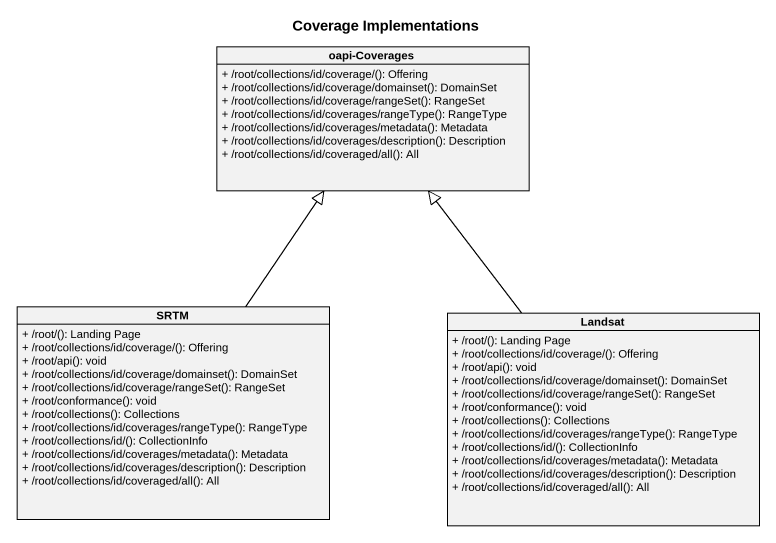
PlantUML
@startuml
title Coverage Implementations
hide circle
hide empty members
skinparam classAttributeIconSize 0
class "oapi-Coverages" as oapi_Coverages {
  + /root/collections/id/coverage/(): Offering
  + /root/collections/id/coverage/domainset(): DomainSet
  + /root/collections/id/coverage/rangeSet(): RangeSet
  + /root/collections/id/coverages/rangeType(): RangeType
  + /root/collections/id/coverages/metadata(): Metadata
  + /root/collections/id/coverages/description(): Description
  + /root/collections/id/coveraged/all(): All
}
class SRTM {
  + /root/(): Landing Page
  + /root/collections/id/coverage/(): Offering
  + /root/api(): void
  + /root/collections/id/coverage/domainset(): DomainSet
  + /root/collections/id/coverage/rangeSet(): RangeSet
  + /root/conformance(): void
  + /root/collections(): Collections
  + /root/collections/id/coverages/rangeType(): RangeType
  + /root/collections/id/(): CollectionInfo
  + /root/collections/id/coverages/metadata(): Metadata
  + /root/collections/id/coverages/description(): Description
  + /root/collections/id/coveraged/all(): All
}
class Landsat {
  + /root/(): Landing Page
  + /root/collections/id/coverage/(): Offering
  + /root/api(): void
  + /root/collections/id/coverage/domainset(): DomainSet
  + /root/collections/id/coverage/rangeSet(): RangeSet
  + /root/conformance(): void
  + /root/collections(): Collections
  + /root/collections/id/coverages/rangeType(): RangeType
  + /root/collections/id/(): CollectionInfo
  + /root/collections/id/coverages/metadata(): Metadata
  + /root/collections/id/coverages/description(): Description
  + /root/collections/id/coveraged/all(): All
}
SRTM -up-|> oapi_Coverages
Landsat -up-|> oapi_Coverages
@enduml
